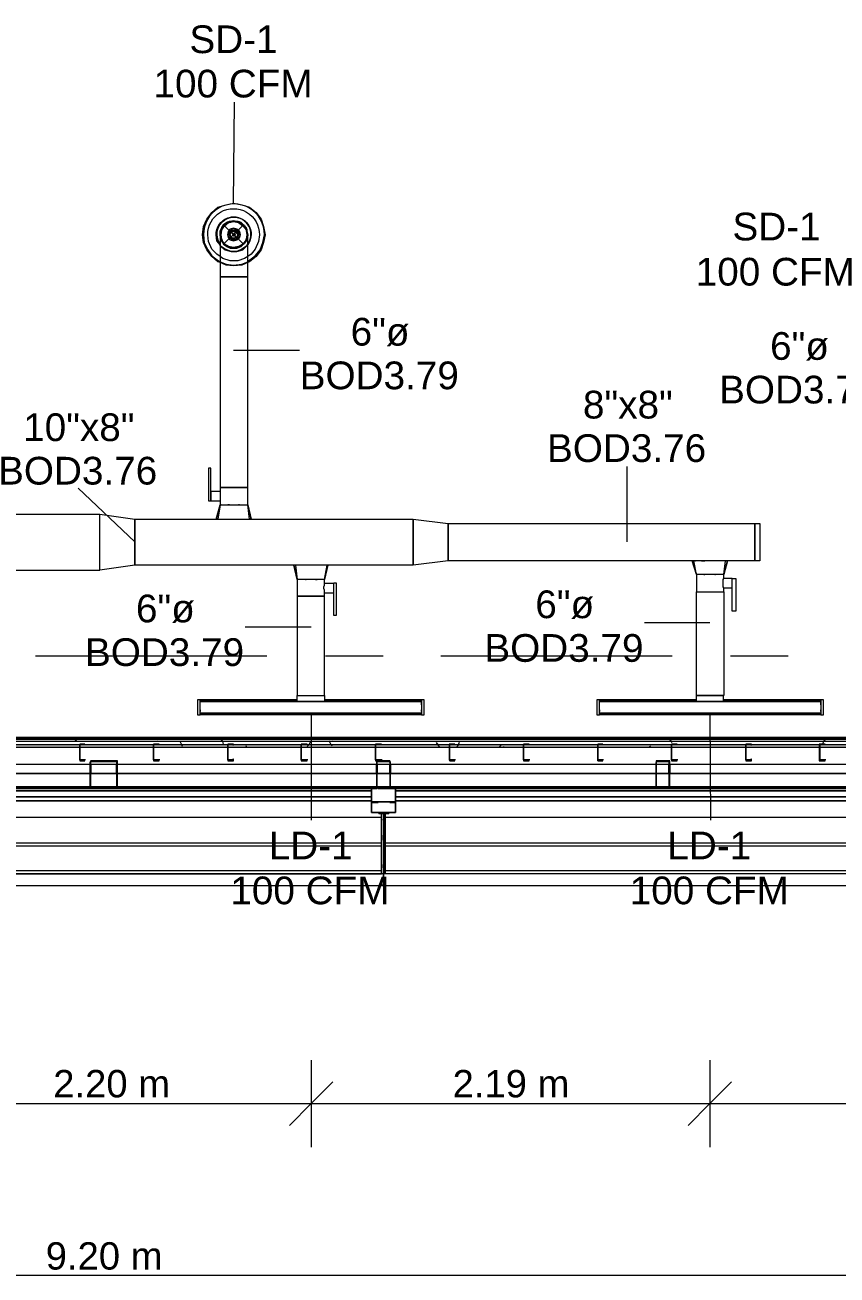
# Model space of a CAD drawing. Header units: metres. Extents: x -2 to 207, y -8 to 52.
# Drawn here: x 16.58 to 21.04, y 5.99 to 12.84 of the extents above; entities that cross this region are included whole.
import ezdxf

# ---------------------------------------------------------------- set-up
doc = ezdxf.new("R2010")
doc.units = ezdxf.units.M
doc.layers.add('HVAC - Ductos', color=5, linetype='Continuous', lineweight=0)
doc.layers.add('PDF_Text', color=7, linetype='Continuous', lineweight=0)
doc.layers.add('PDF_Geometry', color=7, linetype='Continuous', lineweight=0, true_color=0xaaaaaa)
doc.layers.add('PDF_Solid Fills', color=7, linetype='Continuous', lineweight=0, true_color=0xffffff)
doc.styles.add('PDF Helvetica', font='')
doc.styles.get('PDF Helvetica').set_extended_font_data('Helvetica')

msp = doc.modelspace()

# ---------------------------------------------------------------- hatches: boundary and pattern name
at = {"layer": 'PDF_Solid Fills', "lineweight": 0, "transparency": 33554559}
h = msp.add_hatch(color=256, dxfattribs=at)
h.paths.add_polyline_path([(14.0377, 8.8766), (14.0377, 8.8903), (12.4111, 8.8903), (12.4111, 8.8766)])
h.paths.add_polyline_path([(58.6863, 8.8766), (60.0699, 8.8766), (60.0699, 8.8903), (58.6863, 8.8903)])
h.paths.add_polyline_path([(58.6817, 8.8766), (58.6817, 8.8903), (55.8456, 8.8903), (55.8456, 8.8766)])
h.paths.add_polyline_path([(55.841, 8.8766), (55.841, 8.8903), (53.8159, 8.8903), (53.8159, 8.8766)])
h.paths.add_polyline_path([(53.8114, 8.8766), (53.8114, 8.8903), (53.005, 8.8903), (53.005, 8.8766)])
h.paths.add_polyline_path([(53.0004, 8.8766), (53.0004, 8.8903), (50.9753, 8.8903), (50.9753, 8.8766)])
h.paths.add_polyline_path([(50.9707, 8.8766), (50.9707, 8.8903), (48.9456, 8.8903), (48.9456, 8.8766)])
h.paths.add_polyline_path([(48.941, 8.8766), (48.941, 8.8903), (48.1347, 8.8903), (48.1347, 8.8766)])
h.paths.add_polyline_path([(48.1301, 8.8766), (48.1301, 8.8903), (46.105, 8.8903), (46.105, 8.8766)])
h.paths.add_polyline_path([(46.1004, 8.8766), (46.1004, 8.8903), (44.0753, 8.8903), (44.0753, 8.8766)])
h.paths.add_polyline_path([(44.0707, 8.8766), (44.0707, 8.8903), (43.2643, 8.8903), (43.2643, 8.8766)])
h.paths.add_polyline_path([(43.2598, 8.8766), (43.2598, 8.8903), (41.2346, 8.8903), (41.2346, 8.8766)])
h.paths.add_polyline_path([(41.2301, 8.8766), (41.2301, 8.8903), (38.394, 8.8903), (38.394, 8.8766)])
h.paths.add_polyline_path([(38.3894, 8.8766), (38.3894, 8.8903), (36.3643, 8.8903), (36.3643, 8.8766)])
h.paths.add_polyline_path([(36.3597, 8.8766), (36.3597, 8.8903), (33.5237, 8.8903), (33.5237, 8.8766)])
h.paths.add_polyline_path([(33.5191, 8.8766), (33.5191, 8.8903), (31.4939, 8.8903), (31.4939, 8.8766)])
h.paths.add_polyline_path([(31.4894, 8.8766), (31.4894, 8.8903), (30.683, 8.8903), (30.683, 8.8766)])
h.paths.add_polyline_path([(30.6784, 8.8766), (30.6784, 8.8903), (28.6533, 8.8903), (28.6533, 8.8766)])
h.paths.add_polyline_path([(28.6487, 8.8766), (28.6487, 8.8903), (26.6236, 8.8903), (26.6236, 8.8766)])
h.paths.add_polyline_path([(26.619, 8.8766), (26.619, 8.8903), (25.8127, 8.8903), (25.8127, 8.8766)])
h.paths.add_polyline_path([(25.8081, 8.8766), (25.8081, 8.8903), (23.783, 8.8903), (23.783, 8.8766)])
h.paths.add_polyline_path([(23.7784, 8.8766), (23.7784, 8.8903), (21.7532, 8.8903), (21.7532, 8.8766)])
h.paths.add_polyline_path([(21.7487, 8.8766), (21.7487, 8.8903), (20.9423, 8.8903), (20.9423, 8.8766)])
h.paths.add_polyline_path([(20.9377, 8.8766), (20.9377, 8.8903), (18.9126, 8.8903), (18.9126, 8.8766)])
h.paths.add_polyline_path([(18.908, 8.8766), (18.908, 8.8903), (16.072, 8.8903), (16.072, 8.8766)])
h.paths.add_polyline_path([(16.0674, 8.8766), (16.0674, 8.8903), (14.0423, 8.8903), (14.0423, 8.8766)])
h = msp.add_hatch(color=256, dxfattribs=at)
h.paths.add_polyline_path([(16.9471, 8.6567), (17.0799, 8.6521), (17.0799, 8.6567)])
h.paths.add_polyline_path([(17.0799, 8.7987), (17.0799, 8.8033), (16.9471, 8.8033)])
h.paths.add_polyline_path([(16.9425, 8.7941), (16.9379, 8.7941), (16.9379, 8.6613)])
h.paths.add_polyline_path([(17.0845, 8.8033), (17.0891, 8.7987), (17.0891, 8.8033)])
h.paths.add_polyline_path([(17.0891, 8.7941), (17.0845, 8.7941), (17.0845, 8.6567)])
h = msp.add_hatch(color=256, dxfattribs=at)
h.paths.add_polyline_path([(18.5186, 8.6567), (18.5781, 8.6521), (18.5781, 8.6567)])
h.paths.add_polyline_path([(18.5873, 8.7987), (18.5873, 8.8033), (18.5186, 8.8033)])
h.paths.add_polyline_path([(18.5827, 8.6613), (18.5873, 8.7941), (18.5827, 8.7941)])
h.paths.add_polyline_path([(18.5781, 8.6613), (18.5827, 8.6567), (18.5827, 8.6613)])
h.paths.add_polyline_path([(18.514, 8.7941), (18.5094, 8.7941), (18.5094, 8.6613)])
h = msp.add_hatch(color=256, dxfattribs=at)
h.paths.add_polyline_path([(20.113, 8.7941), (20.113, 8.6567), (20.1176, 8.7941)])
h.paths.add_polyline_path([(20.1176, 8.7987), (20.1176, 8.8033), (20.113, 8.8033)])
h.paths.add_polyline_path([(20.1084, 8.7987), (20.1084, 8.8033), (20.0443, 8.8033)])
h.paths.add_polyline_path([(20.0443, 8.6613), (20.0489, 8.6567), (20.0489, 8.6613)])
h.paths.add_polyline_path([(20.0489, 8.6567), (20.1084, 8.6521), (20.1084, 8.6567)])

# ---------------------------------------------------------------- linework, layer by layer
at = {"layer": 'HVAC - Ductos', "lineweight": 0}
for points in [[(17.726, 11.8593), (17.7305, 12.4136)], [(17.6526, 11.534), (17.6389, 11.5385), (17.6068, 11.5661), (17.5794, 11.6027), (17.561, 11.6439), (17.5564, 11.6852), (17.561, 11.731), (17.5794, 11.7722), (17.6068, 11.8089), (17.6389, 11.8364), (17.6847, 11.8501), (17.726, 11.8593), (17.7718, 11.8501), (17.813, 11.8364), (17.8497, 11.8089), (17.8771, 11.7722), (17.8909, 11.731), (17.9001, 11.6852), (17.8909, 11.6439), (17.8771, 11.6027), (17.8497, 11.5661), (17.813, 11.5385), (17.8038, 11.534)], [(17.6526, 11.6852), (17.6526, 11.6806), (17.6526, 11.6623), (17.6526, 11.6302), (17.6526, 11.5935), (17.6526, 11.5431), (17.6526, 11.4927), (17.6526, 11.4561), (17.6618, 11.4561), (17.671, 11.4561), (17.6893, 11.4561), (17.7076, 11.4561), (17.726, 11.4561), (17.7443, 11.4561), (17.7672, 11.4561), (17.7809, 11.4561), (17.7947, 11.4561), (17.7992, 11.4561), (17.8038, 11.4561), (17.8038, 11.5111), (17.8038, 11.5615), (17.8038, 11.6073), (17.8038, 11.6439), (17.8038, 11.6714), (17.8038, 11.6852), (17.8038, 11.6806), (17.8038, 11.6852), (17.7992, 11.7081), (17.7947, 11.7264), (17.7809, 11.7401), (17.7672, 11.7539), (17.7443, 11.7585), (17.726, 11.763), (17.7076, 11.7585), (17.6893, 11.7539), (17.671, 11.7401), (17.6618, 11.7264), (17.6526, 11.7081), (17.6526, 11.6852), (17.6526, 11.6806), (17.6526, 11.6852), (17.6526, 11.7081), (17.6618, 11.7264), (17.671, 11.7401), (17.6893, 11.7539), (17.7076, 11.7585), (17.726, 11.763), (17.7443, 11.7585), (17.7672, 11.7539), (17.7809, 11.7401), (17.7947, 11.7264), (17.7992, 11.7081), (17.8038, 11.6852)], [(17.6572, 11.7081), (17.6618, 11.7218), (17.6756, 11.7401), (17.6893, 11.7493), (17.7076, 11.7585), (17.726, 11.7585), (17.7443, 11.7585), (17.7626, 11.7493), (17.7809, 11.7401), (17.7901, 11.7218), (17.7992, 11.7081), (17.7992, 11.6852), (17.7992, 11.6669), (17.7901, 11.6485), (17.7809, 11.6347), (17.7626, 11.621), (17.7443, 11.6165), (17.726, 11.6119), (17.7076, 11.6165), (17.6893, 11.621), (17.6756, 11.6347), (17.6618, 11.6485), (17.6572, 11.6669), (17.6526, 11.6852), (17.6572, 11.7081), (17.6526, 11.6852), (17.6572, 11.6623), (17.6572, 11.6577), (17.6572, 11.6531)], [(17.6572, 11.7127), (17.6572, 11.7172)], [(17.6618, 11.7172), (17.6756, 11.7401), (17.6939, 11.7539)], [(17.6939, 11.7539), (17.6984, 11.7585), (17.703, 11.7585)], [(17.703, 11.7539), (17.726, 11.7585), (17.7534, 11.7539)], [(17.7534, 11.7585), (17.758, 11.7585), (17.758, 11.7539)], [(17.758, 11.7539), (17.7809, 11.7401), (17.7947, 11.7172)], [(17.7947, 11.7172), (17.7992, 11.7172), (17.7992, 11.7127)], [(17.6526, 11.6806), (17.6526, 11.6669), (17.6618, 11.6485), (17.671, 11.6347), (17.6893, 11.621), (17.7076, 11.6119), (17.726, 11.6119), (17.7443, 11.6119), (17.7672, 11.621), (17.7809, 11.6347), (17.7947, 11.6485), (17.7992, 11.6669), (17.8038, 11.6806)], [(17.6939, 11.621), (17.6756, 11.6347), (17.6618, 11.6577)], [(17.7947, 11.6577), (17.7809, 11.6347), (17.758, 11.621)], [(17.7947, 11.7081), (17.7992, 11.6852), (17.7947, 11.6623)], [(17.7992, 11.6623), (17.7992, 11.6577), (17.7947, 11.6531)], [(17.758, 11.6165), (17.7534, 11.6165), (17.726, 11.6119), (17.703, 11.6165), (17.6984, 11.6165), (17.6939, 11.6165)], [(17.8038, 11.5661), (17.7855, 11.5569), (17.7488, 11.5431), (17.7076, 11.5431), (17.6664, 11.5569), (17.6526, 11.5661)], [(17.6526, 11.5385), (17.6847, 11.5248), (17.726, 11.5203), (17.7718, 11.5248), (17.8038, 11.5385)], [(17.8038, 11.534), (17.7718, 11.5203), (17.726, 11.5157), (17.6847, 11.5203), (17.6526, 11.534)], [(17.726, 11.0529), (18.0879, 11.0529)], [(19.884, 10.0037), (19.884, 10.4161)], [(17.6526, 10.2053), (17.6572, 10.2053), (17.6526, 10.2053), (17.6572, 10.2053), (17.6618, 10.2053), (17.671, 10.2053), (17.6893, 10.2053), (17.7076, 10.2053), (17.726, 10.2053), (17.7443, 10.2053), (17.7672, 10.2053), (17.7809, 10.2053), (17.7947, 10.2053), (17.7992, 10.2053), (17.8038, 10.2053), (17.8038, 10.3015), (17.7992, 10.3015), (17.7947, 10.3015), (17.7809, 10.3015), (17.7672, 10.3015), (17.7443, 10.3015), (17.726, 10.3015), (17.7076, 10.3015), (17.6893, 10.3015), (17.671, 10.3015), (17.6618, 10.3015), (17.6526, 10.3015), (17.6526, 10.2786), (17.6022, 10.2786), (17.6022, 10.274), (17.6022, 10.2694), (17.6022, 10.2648), (17.6022, 10.2602), (17.6022, 10.2557), (17.6022, 10.2465), (17.6022, 10.2419), (17.6022, 10.2374), (17.6022, 10.2328), (17.6022, 10.2282), (17.6022, 10.4069), (17.5885, 10.4069), (17.5885, 10.2282), (17.6022, 10.2282), (17.6526, 10.2282), (17.6526, 10.2053), (17.6389, 10.1274)], [(17.1853, 10.0037), (16.8737, 10.2969)], [(17.6526, 10.2786), (17.6526, 10.274), (17.6526, 10.2648), (17.6526, 10.2602), (17.6526, 10.2511), (17.6526, 10.2419), (17.6526, 10.2328), (17.6526, 10.2282)], [(15.0227, 9.8479), (15.0227, 10.1549), (16.9929, 10.1549)], [(16.9929, 9.8479), (16.9929, 10.1549)], [(17.6297, 10.1274), (17.6526, 10.2053), (17.6297, 10.1274)], [(17.7443, 10.1274), (17.7626, 10.1274), (17.7718, 10.1274), (17.7763, 10.1274), (17.7809, 10.1274), (17.7992, 10.1274), (17.813, 10.1274), (17.8176, 10.1274), (17.8222, 10.1274), (17.8038, 10.2053), (17.8222, 10.1274), (17.8176, 10.1274)], [(17.813, 10.1274), (17.8038, 10.2053)], [(17.6343, 10.1274), (17.6297, 10.1274), (17.6343, 10.1274), (17.6389, 10.1274), (17.6435, 10.1274), (17.6526, 10.1274)], [(17.6572, 10.1274), (17.671, 10.1274), (17.6756, 10.1274)], [(17.6801, 10.1274), (17.6847, 10.1274), (17.6939, 10.1274), (17.7076, 10.1274), (17.7122, 10.1274), (17.7168, 10.1274), (17.7397, 10.1274)], [(18.0741, 9.8754), (18.065, 9.8754), (18.0604, 9.8754), (18.0558, 9.8754), (18.0741, 9.7975), (18.0558, 9.8754), (18.0604, 9.8754)], [(18.065, 9.8754), (18.0741, 9.7975)], [(18.1338, 9.8754), (18.1292, 9.8754), (18.1154, 9.8754), (18.1062, 9.8754), (18.1016, 9.8754), (18.0971, 9.8754), (18.0787, 9.8754)], [(18.2208, 9.8754), (18.207, 9.8754), (18.1978, 9.8754), (18.1933, 9.8754), (18.1841, 9.8754), (18.175, 9.8754), (18.1658, 9.8754), (18.1612, 9.8754), (18.1383, 9.8754)], [(18.2437, 9.8754), (18.2391, 9.8754), (18.2345, 9.8754), (18.2254, 9.8754)], [(18.2437, 9.8754), (18.2254, 9.7975), (18.2437, 9.8754)], [(18.2254, 9.7975), (18.2391, 9.8754)], [(20.2642, 9.8983), (20.2551, 9.8983), (20.2505, 9.8983), (20.2459, 9.8983), (20.2413, 9.8983), (20.2459, 9.8983)], [(20.2413, 9.8983), (20.2642, 9.825), (20.2413, 9.8983)], [(20.2642, 9.825), (20.2688, 9.825), (20.2642, 9.825), (20.2505, 9.8983)], [(20.2551, 9.8983), (20.2596, 9.8983)], [(20.4292, 9.8983), (20.4338, 9.8983), (20.4154, 9.825), (20.4108, 9.825), (20.4062, 9.825), (20.3925, 9.825), (20.3787, 9.825), (20.3604, 9.825), (20.3376, 9.825), (20.3192, 9.825), (20.3009, 9.825), (20.2825, 9.825), (20.2733, 9.825), (20.2688, 9.825), (20.2642, 9.825), (20.2642, 9.7288), (20.2733, 9.7288), (20.2825, 9.7288), (20.3009, 9.7288), (20.3192, 9.7288), (20.3376, 9.7288), (20.3604, 9.7288), (20.3787, 9.7288), (20.3925, 9.7288), (20.4062, 9.7288), (20.4108, 9.7288), (20.4154, 9.7288), (20.4154, 9.1606), (20.4108, 9.1606), (20.4062, 9.1606), (20.3925, 9.1606), (20.3787, 9.1606), (20.3604, 9.1606), (20.3376, 9.1606), (20.3192, 9.1606), (20.3009, 9.1606), (20.2825, 9.1606), (20.2733, 9.1606), (20.2642, 9.1606), (20.2733, 9.1606), (20.2871, 9.1606), (20.3009, 9.1606), (20.3192, 9.1606), (20.3376, 9.1606), (20.3558, 9.1606), (20.3742, 9.1606), (20.3925, 9.1606), (20.4016, 9.1606), (20.4108, 9.1606), (20.4108, 9.1286), (20.4016, 9.1286), (20.3925, 9.1286), (20.3742, 9.1286), (20.3558, 9.1286), (20.3376, 9.1286), (20.3192, 9.1286), (20.3009, 9.1286), (20.2871, 9.1286), (20.2733, 9.1286), (20.2642, 9.1286), (20.2642, 9.1606), (20.2642, 9.7288), (20.2733, 9.7288), (20.2825, 9.7288), (20.3009, 9.7288), (20.3192, 9.7288), (20.3376, 9.7288), (20.3604, 9.7288), (20.3787, 9.7288), (20.3925, 9.7288), (20.4062, 9.7288), (20.4108, 9.7288), (20.4154, 9.7288), (20.4154, 9.7517), (20.4612, 9.7517), (20.4612, 9.7563), (20.4612, 9.7655), (20.4612, 9.7701), (20.4612, 9.7746), (20.4612, 9.7838), (20.4612, 9.7883), (20.4612, 9.7929), (20.4612, 9.7975), (20.4612, 9.8021), (20.4154, 9.8021), (20.4154, 9.825), (20.4246, 9.8983)], [(20.2871, 9.8983), (20.2825, 9.8983), (20.2688, 9.8983)], [(20.2917, 9.8983), (20.2963, 9.8983), (20.31, 9.8983)], [(20.3513, 9.8983), (20.3284, 9.8983), (20.3238, 9.8983), (20.3192, 9.8983), (20.3054, 9.8983), (20.2963, 9.8983)], [(20.4108, 9.8983), (20.3925, 9.8983), (20.3879, 9.8983), (20.3833, 9.8983), (20.3742, 9.8983), (20.3604, 9.8983), (20.3558, 9.8983)], [(20.4154, 9.825), (20.4338, 9.8983), (20.4292, 9.8983), (20.4246, 9.8983), (20.4154, 9.8983)], [(15.0227, 9.8479), (16.9929, 9.8479)], [(20.4154, 9.7517), (20.4108, 9.7563), (20.4108, 9.7655), (20.4108, 9.7701), (20.4108, 9.7792), (20.4108, 9.7883), (20.4108, 9.7975), (20.4154, 9.8021)], [(18.2254, 9.7242), (18.2254, 9.7288), (18.2254, 9.7334), (18.2254, 9.738), (18.2208, 9.7471), (18.2208, 9.7563), (18.2254, 9.7655), (18.2254, 9.7701), (18.2254, 9.7746)], [(18.152, 9.5364), (17.7901, 9.5364)], [(20.3376, 9.5593), (19.9801, 9.5593)], [(17.5427, 9.1102), (17.5427, 9.1148), (17.5427, 9.1194), (17.5427, 9.1378), (17.5427, 9.1332), (18.0741, 9.1332)], [(18.0741, 9.1378), (17.5427, 9.1378)], [(17.5427, 9.1148), (17.5427, 9.1194), (17.5427, 9.124)], [(18.7568, 9.1102), (18.7568, 9.1148), (18.7568, 9.1194), (18.7568, 9.1378), (18.7568, 9.1332), (18.2254, 9.1332)], [(18.7568, 9.1378), (18.2254, 9.1378)], [(18.7568, 9.124), (18.7568, 9.1194), (18.7568, 9.1148)], [(19.7327, 9.1102), (19.7327, 9.1148), (19.7327, 9.1194), (19.7327, 9.1378), (19.7327, 9.1332), (20.2642, 9.1332)], [(20.2642, 9.1378), (19.7327, 9.1378)], [(19.7327, 9.1148), (19.7327, 9.1194), (19.7327, 9.124)], [(20.4108, 9.1606), (20.4154, 9.1606)], [(20.9469, 9.1102), (20.9469, 9.1148), (20.9469, 9.1194), (20.9469, 9.1378), (20.9469, 9.1332), (20.4108, 9.1332)], [(20.9469, 9.1378), (20.4108, 9.1378)], [(20.9469, 9.124), (20.9469, 9.1194), (20.9469, 9.1148)], [(18.7568, 9.0736), (18.7568, 9.0782), (18.7568, 9.0828), (18.7568, 9.0782), (18.7568, 9.0598), (18.7568, 9.0553), (17.5427, 9.0553), (17.5427, 9.0598), (17.5427, 9.0782), (17.5427, 9.0828), (17.5427, 9.0782), (17.5427, 9.0736)], [(17.5427, 9.0598), (18.7568, 9.0598)], [(18.152, 9.0553), (18.152, 8.478)], [(20.9469, 9.0736), (20.9469, 9.0782), (20.9469, 9.0828), (20.9469, 9.0782), (20.9469, 9.0598), (20.9469, 9.0553), (19.7327, 9.0553), (19.7327, 9.0598), (19.7327, 9.0782), (19.7327, 9.0828), (19.7327, 9.0782), (19.7327, 9.0736)], [(19.7327, 9.0598), (20.9469, 9.0598)], [(20.3376, 9.0553), (20.3421, 8.478)]]:
    msp.add_lwpolyline(points, dxfattribs=at)
for points in [[(17.8038, 11.5385), (17.8084, 11.5431), (17.8451, 11.5707), (17.8725, 11.6027), (17.8863, 11.6439), (17.8955, 11.6852, 1.013823), (17.561, 11.6852), (17.5656, 11.6439), (17.584, 11.6027), (17.6068, 11.5707), (17.6435, 11.5431), (17.6526, 11.5385)], [(17.6526, 11.5661), (17.6343, 11.5798), (17.6068, 11.6073), (17.5885, 11.6485), (17.584, 11.6852, -1.013069), (17.868, 11.6852), (17.8634, 11.6485), (17.8451, 11.6073), (17.8222, 11.5798), (17.8038, 11.5661)]]:
    msp.add_lwpolyline(points, format="xyb", dxfattribs=at)
msp.add_lwpolyline([(17.8222, 11.6852, 1.009891), (17.6297, 11.6852, -1.389714), (17.8038, 11.6302), (17.8176, 11.6531), (17.8222, 11.6852), (17.813, 11.6531), (17.8038, 11.6347, 1.404068), (17.6343, 11.6852), (17.6389, 11.6531), (17.6526, 11.6347, -1.403933)], format="xyb", close=True, dxfattribs=at)
for points in [[(17.7947, 11.6577), (17.7763, 11.6347), (17.7534, 11.621), (17.726, 11.6165), (17.6984, 11.621), (17.6756, 11.6347), (17.6618, 11.6577), (17.6572, 11.6852), (17.6618, 11.7127), (17.6756, 11.7356), (17.6984, 11.7539), (17.726, 11.7585), (17.7534, 11.7539), (17.7763, 11.7356), (17.7947, 11.7127), (17.7992, 11.6852)], [(17.6984, 11.7035), (17.6939, 11.6852), (17.6984, 11.7035), (17.7076, 11.7172), (17.726, 11.7218), (17.7443, 11.7172), (17.758, 11.7035), (17.7626, 11.6852), (17.758, 11.7035), (17.7443, 11.7172), (17.726, 11.7218), (17.7076, 11.7172)], [(17.6297, 11.6852), (17.6343, 11.6531), (17.6526, 11.6302), (17.6343, 11.6531)], [(17.758, 11.6714), (17.7626, 11.6852), (17.758, 11.6714), (17.7443, 11.6577), (17.726, 11.6531), (17.7076, 11.6577), (17.6984, 11.6714), (17.6939, 11.6852), (17.6984, 11.6714), (17.7076, 11.6577), (17.726, 11.6531), (17.7443, 11.6577)], [(17.7076, 11.7035), (17.703, 11.6852), (17.7076, 11.7035), (17.7168, 11.7127), (17.7351, 11.7127), (17.7488, 11.7035), (17.7534, 11.6852), (17.7488, 11.7035), (17.7351, 11.7081), (17.7214, 11.7081)], [(17.7488, 11.6714), (17.7534, 11.6852), (17.7488, 11.6714), (17.7351, 11.6623), (17.7168, 11.6623), (17.7076, 11.6714), (17.703, 11.6852), (17.7076, 11.6714), (17.7214, 11.6623), (17.7351, 11.6623)], [(17.7397, 11.6714), (17.726, 11.6669), (17.7122, 11.6714), (17.7076, 11.6852), (17.7122, 11.699), (17.726, 11.7081), (17.7397, 11.699), (17.7488, 11.6852)], [(17.7305, 11.6898), (17.726, 11.6898), (17.7214, 11.6852), (17.726, 11.6944), (17.7305, 11.6944), (17.7351, 11.6852), (17.7305, 11.6806), (17.726, 11.6806), (17.7214, 11.6852), (17.726, 11.6806), (17.7305, 11.6806), (17.7305, 11.6852)], [(17.8038, 11.6347), (17.7992, 11.6256), (17.7718, 11.6073), (17.7443, 11.5935), (17.7122, 11.5935), (17.6801, 11.6073), (17.6526, 11.6256), (17.6801, 11.6027), (17.7122, 11.5935), (17.7443, 11.5935), (17.7763, 11.6027), (17.7992, 11.6256), (17.8038, 11.6302), (17.7992, 11.6256)], [(17.6526, 11.6256), (17.6801, 11.6073), (17.7122, 11.5935), (17.7443, 11.5935), (17.7718, 11.6073), (17.7992, 11.6256), (17.7763, 11.6027), (17.7443, 11.5935), (17.7122, 11.5935), (17.6801, 11.6027), (17.6526, 11.6256), (17.6526, 11.6302), (17.6526, 11.6256), (17.6526, 11.6347)], [(17.6526, 10.3015), (17.6618, 10.3015), (17.671, 10.3015), (17.6893, 10.3015), (17.7076, 10.3015), (17.726, 10.3015), (17.7443, 10.3015), (17.7672, 10.3015), (17.7809, 10.3015), (17.7947, 10.3015), (17.7992, 10.3015), (17.8038, 10.3015), (17.8038, 11.4561), (17.7992, 11.4561), (17.7947, 11.4561), (17.7809, 11.4561), (17.7672, 11.4561), (17.7443, 11.4561), (17.726, 11.4561), (17.7076, 11.4561), (17.6893, 11.4561), (17.671, 11.4561), (17.6618, 11.4561), (17.6526, 11.4561)], [(16.9929, 9.8479), (16.9929, 10.1549), (17.1853, 10.1274), (17.1853, 9.8754)], [(17.703, 10.2053), (17.6984, 10.2053), (17.6939, 10.2053), (17.6984, 10.2053)], [(17.758, 10.2053), (17.7534, 10.2053)], [(17.1853, 10.1274), (18.711, 10.1274), (18.711, 9.8754), (17.1853, 9.8754)], [(18.9034, 9.8983), (18.711, 9.8754), (18.711, 10.1274), (18.9034, 10.1045)], [(18.9034, 10.1045), (20.5849, 10.1045), (20.5849, 9.8983), (18.9034, 9.8983)], [(20.6125, 10.1045), (20.6125, 9.8983), (20.5849, 9.8983), (20.5849, 10.1045)], [(18.2254, 9.7059), (18.2162, 9.7059), (18.2024, 9.7059), (18.1887, 9.7059), (18.1704, 9.7059), (18.152, 9.7059), (18.1292, 9.7059), (18.1108, 9.7059), (18.0971, 9.7059), (18.0833, 9.7059), (18.0787, 9.7059), (18.0741, 9.7059), (18.0787, 9.7059), (18.0833, 9.7059), (18.0971, 9.7059), (18.1108, 9.7059), (18.1292, 9.7059), (18.152, 9.7059), (18.1704, 9.7059), (18.1887, 9.7059), (18.2024, 9.7059), (18.2162, 9.7059), (18.2254, 9.7059), (18.2254, 9.7242), (18.2758, 9.7242), (18.2758, 9.7288), (18.2758, 9.7334), (18.2758, 9.738), (18.2758, 9.7425), (18.2758, 9.7517), (18.2758, 9.7563), (18.2758, 9.7655), (18.2758, 9.7701), (18.2758, 9.7746), (18.2254, 9.7746), (18.2254, 9.7975), (18.2208, 9.7975), (18.2162, 9.7975), (18.2024, 9.7975), (18.1887, 9.7975), (18.1704, 9.7975), (18.152, 9.7975), (18.1292, 9.7975), (18.1108, 9.7975), (18.0971, 9.7975), (18.0833, 9.7975), (18.0787, 9.7975), (18.0741, 9.7975), (18.0741, 9.7059), (18.0741, 9.1606), (18.0787, 9.1606), (18.0833, 9.1606), (18.0971, 9.1606), (18.1108, 9.1606), (18.1292, 9.1606), (18.152, 9.1606), (18.1704, 9.1606), (18.1887, 9.1606), (18.2024, 9.1606), (18.2162, 9.1606), (18.2254, 9.1606), (18.2254, 9.1286), (18.2208, 9.1286), (18.2162, 9.1286), (18.2024, 9.1286), (18.1887, 9.1286), (18.1704, 9.1286), (18.152, 9.1286), (18.1292, 9.1286), (18.1154, 9.1286), (18.0971, 9.1286), (18.0879, 9.1286), (18.0787, 9.1286), (18.0741, 9.1286), (18.0741, 9.1606), (18.0787, 9.1606), (18.0879, 9.1606), (18.0971, 9.1606), (18.1154, 9.1606), (18.1292, 9.1606), (18.152, 9.1606), (18.1704, 9.1606), (18.1887, 9.1606), (18.2024, 9.1606), (18.2162, 9.1606), (18.2208, 9.1606), (18.2254, 9.1606)], [(18.12, 9.7975), (18.1246, 9.7975)], [(18.175, 9.7975), (18.1795, 9.7975), (18.1841, 9.7975), (18.1795, 9.7975)], [(20.3054, 9.825), (20.31, 9.825)], [(20.365, 9.825), (20.3696, 9.825)], [(20.4796, 9.6234), (20.4612, 9.6234), (20.4612, 9.8021), (20.4796, 9.8021)], [(18.2758, 9.7792), (18.2895, 9.7792), (18.2895, 9.6005), (18.2758, 9.6005)], [(17.5289, 9.0553), (17.5427, 9.0553), (17.5427, 9.1378), (17.5289, 9.1378)], [(17.5427, 9.1286), (18.7568, 9.1286), (17.5427, 9.1286), (18.7568, 9.1286), (18.7568, 9.0644), (17.5427, 9.0644)], [(18.7706, 9.0553), (18.7706, 9.1378), (18.7568, 9.1378), (18.7568, 9.0553)], [(19.719, 9.0553), (19.7327, 9.0553), (19.7327, 9.1378), (19.719, 9.1378)], [(19.7327, 9.1286), (20.9469, 9.1286), (19.7327, 9.1286), (20.9469, 9.1286), (20.9469, 9.0644), (19.7327, 9.0644)], [(20.9606, 9.0553), (20.9606, 9.1378), (20.9469, 9.1378), (20.9469, 9.0553)]]:
    msp.add_lwpolyline(points, close=True, dxfattribs=at)
at = {"layer": 'HVAC - Ductos', "color": 252, "lineweight": 0, "true_color": 0x939598}
for points in [[(18.152, 7.163), (18.152, 6.9248), (18.152, 6.6865)], [(20.3376, 7.163), (20.3376, 6.9248), (20.3376, 6.6865)], [(18.2712, 7.0439), (18.152, 6.9248), (18.0329, 6.8056)], [(20.4566, 7.0439), (20.3376, 6.9248), (20.2184, 6.8056)], [(7.582, 6.9248), (9.795, 6.9248), (12.4157, 6.9248), (13.6849, 6.9248), (15.9574, 6.9248), (18.152, 6.9248), (20.3376, 6.9248), (22.9307, 6.9248), (25.13, 6.9248), (27.2834, 6.9248), (29.4138, 6.9248), (32.0529, 6.9248), (34.2613, 6.9248), (36.4971, 6.9248), (38.7514, 6.9248), (40.8177, 6.9248), (43.0581, 6.9248), (45.6468, 6.9248), (47.8094, 6.9248), (50.3935, 6.9248), (52.6385, 6.9248), (54.8331, 6.9248), (57.2339, 6.9248), (58.6359, 6.9248)], [(7.582, 5.9855), (12.4157, 5.9855), (21.6112, 5.9855), (30.8113, 5.9855), (40.0068, 5.9855), (49.2022, 5.9855), (58.6359, 5.9855)]]:
    msp.add_lwpolyline(points, dxfattribs=at)
at = {"layer": 'PDF_Geometry', "color": 8, "lineweight": 0, "true_color": 0x808080}
msp.add_lwpolyline([(17.7901, 11.731), (17.7488, 11.7585), (17.703, 11.7585), (17.6664, 11.731), (17.6526, 11.6852), (17.6664, 11.6439), (17.703, 11.6165), (17.7488, 11.6165), (17.7901, 11.6439), (17.8038, 11.6852)], close=True, dxfattribs=at)
for points in [[(17.671, 11.7401), (17.7809, 11.6347)], [(17.7809, 11.7401), (17.671, 11.6347)]]:
    msp.add_lwpolyline(points, dxfattribs=at)
at = {"layer": 'PDF_Geometry', "lineweight": 0}
for points in [[(17.9092, 9.376), (16.6401, 9.376)], [(18.5461, 9.376), (18.23, 9.376)], [(20.1313, 9.376), (18.8622, 9.376)], [(20.7682, 9.376), (20.452, 9.376)], [(60.07, 8.9224), (12.4111, 8.9224), (12.4111, 8.7849), (60.07, 8.7849)], [(60.07, 8.9087), (12.4111, 8.9087)], [(21.5104, 8.927), (12.5166, 8.927)], [(21.5104, 8.9224), (12.5166, 8.9224)], [(12.5166, 8.9224), (21.5104, 8.9224)], [(18.908, 8.8903), (18.5049, 8.8903), (18.0971, 8.8903), (17.6939, 8.8903), (17.2861, 8.8903), (16.8829, 8.8903), (16.4752, 8.8903), (16.072, 8.8903)], [(18.908, 8.8766), (18.5049, 8.8766), (18.0971, 8.8766), (17.6939, 8.8766), (17.2861, 8.8766), (16.8829, 8.8766), (16.4752, 8.8766), (16.072, 8.8766)], [(20.9377, 8.8903), (20.5345, 8.8903), (20.1267, 8.8903), (19.7235, 8.8903), (19.3158, 8.8903), (18.9126, 8.8903)], [(20.9377, 8.8766), (20.5345, 8.8766), (20.1267, 8.8766), (19.7235, 8.8766), (19.3158, 8.8766), (18.9126, 8.8766)], [(21.7487, 8.8903), (21.3455, 8.8903), (20.9423, 8.8903)], [(23.7784, 8.8766), (23.3752, 8.8766), (22.9674, 8.8766), (22.5642, 8.8766), (22.1564, 8.8766), (21.7532, 8.8766), (21.3455, 8.8766), (20.9423, 8.8766)], [(16.9379, 8.7849), (16.9379, 8.7345)], [(16.9425, 8.7849), (16.9425, 8.7345)], [(17.0845, 8.7345), (17.0845, 8.7849)], [(17.0891, 8.7345), (17.0891, 8.7849)], [(18.5186, 8.8033), (18.514, 8.8033), (18.5094, 8.7941), (18.5094, 8.6613), (18.514, 8.6567), (18.5186, 8.6521), (18.5781, 8.6521), (18.5827, 8.6567), (18.5873, 8.6613), (18.5873, 8.7941), (18.5827, 8.8033), (18.5781, 8.8033), (18.5369, 8.8033)], [(18.5094, 8.7345), (18.5094, 8.7849)], [(18.514, 8.7849), (18.514, 8.7345)], [(18.5827, 8.7345), (18.5827, 8.7849)], [(18.5873, 8.7849), (18.5873, 8.7345)], [(20.0443, 8.7345), (20.0443, 8.7849), (20.0443, 8.7345)], [(20.113, 8.7345), (20.113, 8.7849)], [(20.1176, 8.7849), (20.1176, 8.7345)], [(17.057, 8.6521), (17.0616, 8.6567)], [(17.0845, 8.6796), (17.0891, 8.6842)], [(18.569, 8.6521), (18.5735, 8.6567)], [(18.5827, 8.6659), (18.5873, 8.6705)], [(20.0763, 8.6521), (20.0809, 8.6567)], [(20.113, 8.6933), (20.1176, 8.6979)], [(16.9745, 8.5834), (17.0524, 8.5834)], [(18.5781, 8.5742), (18.5781, 8.5788)], [(18.5781, 8.5742), (18.5781, 8.5788)], [(18.5781, 8.5742), (18.5781, 8.5788)], [(18.5781, 8.5742), (18.5781, 8.5788)], [(20.0397, 8.5834), (20.1176, 8.5834)], [(21.6158, 8.1847), (18.5461, 8.1847), (18.5507, 8.1847), (15.4809, 8.1847), (15.4855, 8.1847), (12.4157, 8.1847), (12.4157, 8.1664), (12.4157, 8.1527), (12.4157, 8.1389), (12.4157, 8.1298), (12.4157, 8.1252), (12.4157, 8.1207), (15.4855, 8.1207), (15.4855, 8.1252), (15.4855, 8.1298), (15.4855, 8.1389), (15.4855, 8.1527), (15.4855, 8.1664), (15.4855, 8.1847), (15.4855, 8.5146), (15.4809, 8.5146), (15.4718, 8.5146), (15.4718, 8.1847), (12.4157, 8.1847)], [(15.4947, 8.5146), (15.4947, 8.1847), (18.5369, 8.1847), (18.5369, 8.5146), (18.5231, 8.5146), (18.5231, 8.5192), (18.5231, 8.5146), (18.5735, 8.5146), (18.5781, 8.5146), (18.5781, 8.5192), (18.5781, 8.5146), (18.5735, 8.5146), (18.5231, 8.5146), (18.5369, 8.5146), (18.5461, 8.5146), (18.5507, 8.5146), (18.5644, 8.5146), (18.5507, 8.5146), (18.5507, 8.1847)], [(18.5323, 8.5146), (18.5231, 8.5146), (18.5323, 8.5146)], [(18.5323, 8.5146), (18.5231, 8.5146), (18.5323, 8.5146)], [(18.5369, 8.5146), (18.5461, 8.5146), (18.5507, 8.5146)], [(18.5461, 8.5146), (18.5461, 8.1847)], [(21.602, 8.1847), (18.5598, 8.1847), (18.5598, 8.5146), (18.5735, 8.5146), (18.569, 8.5146), (18.5735, 8.5146), (18.5598, 8.5146)], [(18.5369, 8.4918), (15.4947, 8.4918)], [(18.5461, 8.478), (18.5461, 8.4826)], [(18.5507, 8.4826), (18.5507, 8.478)], [(21.602, 8.4918), (18.5598, 8.4918)], [(18.5461, 8.368), (18.5461, 8.3956)], [(15.4947, 8.3543), (18.5369, 8.3543)], [(18.5369, 8.3359), (15.4947, 8.3359)], [(18.5598, 8.3543), (21.602, 8.3543)], [(21.602, 8.3359), (18.5598, 8.3359)], [(18.5461, 8.2169), (18.5461, 8.2351)], [(15.4855, 8.1847), (15.4809, 8.1847), (15.4809, 8.1664), (15.4809, 8.1527), (15.4809, 8.1389), (15.4809, 8.1298), (15.4809, 8.1252), (15.4809, 8.1207), (18.5507, 8.1207), (18.5507, 8.1252), (18.5507, 8.1298), (18.5507, 8.1389), (18.5507, 8.1527), (18.5507, 8.1664), (18.5507, 8.1847), (18.5461, 8.1847), (18.5461, 8.1664), (18.5461, 8.1527), (18.5461, 8.1389), (18.5461, 8.1298), (18.5461, 8.1252), (18.5461, 8.1207), (21.6158, 8.1207)], [(15.4947, 8.2031), (18.5369, 8.2031)], [(18.5598, 8.2031), (21.602, 8.2031)], [(18.5369, 8.1252), (18.5369, 8.1207), (18.5461, 8.1207), (18.5461, 8.1252)], [(18.5507, 8.1252), (18.5507, 8.1207), (18.5598, 8.1207), (18.5598, 8.1252)]]:
    msp.add_lwpolyline(points, dxfattribs=at)
for points in [[(12.5166, 8.9316), (21.5104, 8.9316)], [(21.5104, 8.9224), (12.5166, 8.9224)], [(16.9104, 8.8949), (16.8829, 8.8949), (16.8829, 8.8079), (16.8829, 8.8033), (16.9104, 8.8033), (16.9104, 8.8125), (16.9104, 8.8079), (16.8829, 8.8079), (16.8829, 8.8949), (16.9104, 8.8949), (16.9104, 8.8903)], [(17.3182, 8.8949), (17.2907, 8.8949), (17.2861, 8.8949), (17.2861, 8.8079), (17.2861, 8.8033), (17.2907, 8.8033), (17.3182, 8.8033), (17.3182, 8.8125), (17.3182, 8.8079), (17.2907, 8.8079), (17.2861, 8.8079), (17.2861, 8.8949), (17.2907, 8.8949), (17.3182, 8.8949), (17.3182, 8.8903)], [(17.726, 8.8949), (17.6939, 8.8949), (17.6939, 8.8079), (17.6939, 8.8033), (17.726, 8.8033), (17.726, 8.8125), (17.7214, 8.8125), (17.7214, 8.8079), (17.6939, 8.8079), (17.6939, 8.8949), (17.7214, 8.8949), (17.7214, 8.8903), (17.726, 8.8903)], [(18.1292, 8.8949), (18.1016, 8.8949), (18.0971, 8.8949), (18.0971, 8.8079), (18.0971, 8.8033), (18.1016, 8.8033), (18.1292, 8.8033), (18.1292, 8.8125), (18.1292, 8.8079), (18.1016, 8.8079), (18.0971, 8.8079), (18.0971, 8.8949), (18.1016, 8.8949), (18.1292, 8.8949), (18.1292, 8.8903)], [(18.5369, 8.8949), (18.5049, 8.8949), (18.5049, 8.8079), (18.5049, 8.8033), (18.5369, 8.8033), (18.5369, 8.8125), (18.5369, 8.8079), (18.5049, 8.8079), (18.5049, 8.8949), (18.5369, 8.8949), (18.5369, 8.8903)], [(18.9401, 8.8949), (18.9126, 8.8949), (18.908, 8.8949), (18.908, 8.8079), (18.9126, 8.8033), (18.9401, 8.8033), (18.9401, 8.8125), (18.9401, 8.8079), (18.9126, 8.8079), (18.9126, 8.8949), (18.9401, 8.8949), (18.9401, 8.8903)], [(19.3478, 8.8949), (19.3158, 8.8949), (19.3158, 8.8079), (19.3158, 8.8033), (19.3478, 8.8033), (19.3478, 8.8125), (19.3478, 8.8079), (19.3158, 8.8079), (19.3158, 8.8949), (19.3478, 8.8949), (19.3478, 8.8903)], [(19.7511, 8.8949), (19.7235, 8.8949), (19.7235, 8.8079), (19.7235, 8.8033), (19.7511, 8.8033), (19.7511, 8.8125), (19.7511, 8.8079), (19.7235, 8.8079), (19.7235, 8.8949), (19.7511, 8.8949), (19.7511, 8.8903)], [(20.1589, 8.8949), (20.1313, 8.8949), (20.1267, 8.8949), (20.1267, 8.8079), (20.1267, 8.8033), (20.1313, 8.8033), (20.1589, 8.8033), (20.1589, 8.8125), (20.1589, 8.8079), (20.1313, 8.8079), (20.1267, 8.8079), (20.1267, 8.8949), (20.1313, 8.8949), (20.1589, 8.8949), (20.1589, 8.8903)], [(20.5666, 8.8949), (20.5345, 8.8949), (20.5345, 8.8079), (20.5345, 8.8033), (20.5666, 8.8033), (20.5666, 8.8125), (20.562, 8.8125), (20.562, 8.8079), (20.5345, 8.8079), (20.5345, 8.8949), (20.562, 8.8949), (20.562, 8.8903), (20.5666, 8.8903)], [(20.9698, 8.8949), (20.9423, 8.8949), (20.9377, 8.8949), (20.9377, 8.8079), (20.9377, 8.8033), (20.9423, 8.8033), (20.9698, 8.8033), (20.9698, 8.8125), (20.9698, 8.8079), (20.9423, 8.8079), (20.9423, 8.8949), (20.9698, 8.8949), (20.9698, 8.8903)], [(17.0799, 8.8033), (16.9471, 8.8033), (16.9425, 8.8033), (16.9379, 8.7941), (16.9379, 8.6613), (16.9425, 8.6567), (16.9471, 8.6521), (17.0799, 8.6521), (17.0891, 8.6567), (17.0891, 8.6613), (17.0891, 8.7941), (17.0891, 8.8033)], [(16.9425, 8.7941), (16.9425, 8.7987), (16.9471, 8.7987), (17.0799, 8.7987), (17.0845, 8.7987), (17.0845, 8.7941), (17.0845, 8.6613), (17.0845, 8.6567), (17.0799, 8.6567), (16.9471, 8.6567), (16.9425, 8.6567), (16.9425, 8.6613)], [(18.5781, 8.6567), (18.5186, 8.6567), (18.514, 8.6567), (18.514, 8.6613), (18.514, 8.7941), (18.514, 8.7987), (18.5186, 8.7987), (18.5781, 8.7987), (18.5827, 8.7941), (18.5827, 8.6613)], [(20.0443, 8.6613), (20.0443, 8.6567), (20.0489, 8.6521), (20.1084, 8.6521), (20.1176, 8.6567), (20.1176, 8.6613), (20.1176, 8.7941), (20.1176, 8.8033), (20.1084, 8.8033), (20.0489, 8.8033), (20.0443, 8.8033), (20.0443, 8.7941)], [(20.1084, 8.6567), (20.0489, 8.6567), (20.0443, 8.6613), (20.0443, 8.7941), (20.0489, 8.7987), (20.1084, 8.7987), (20.113, 8.7987), (20.113, 8.7941), (20.113, 8.6613), (20.113, 8.6567)], [(15.5222, 8.7345), (16.9379, 8.7345)], [(17.0845, 8.7345), (17.0158, 8.7345), (16.9425, 8.7345), (17.0158, 8.7345)], [(18.5094, 8.7345), (17.0891, 8.7345)], [(18.5827, 8.7345), (18.5461, 8.7345), (18.514, 8.7345), (18.5461, 8.7345)], [(20.0809, 8.7345), (20.0443, 8.7345), (18.5873, 8.7345), (20.0443, 8.7345), (20.0809, 8.7345), (20.113, 8.7345)], [(20.1176, 8.7345), (21.5288, 8.7345)], [(16.9379, 8.6613), (15.5176, 8.6613), (15.4809, 8.6613), (15.5176, 8.6613)], [(17.0158, 8.6521), (15.5496, 8.6521)], [(17.0158, 8.6383), (15.5496, 8.6383)], [(17.0158, 8.6613), (16.9425, 8.6613)], [(17.0845, 8.6613), (17.0158, 8.6613)], [(18.4819, 8.6521), (17.0158, 8.6521)], [(18.4819, 8.6383), (17.0158, 8.6383)], [(18.5094, 8.6613), (17.0891, 8.6613)], [(18.4819, 8.6521), (18.514, 8.6521), (18.4819, 8.6521), (18.4819, 8.5788), (18.4819, 8.5742), (18.4819, 8.5696), (18.4819, 8.5192), (18.5231, 8.5192), (18.5231, 8.5146), (18.5231, 8.5192), (18.4819, 8.5192), (18.4819, 8.5696), (18.4819, 8.5742), (18.4819, 8.5788)], [(18.5461, 8.6613), (18.514, 8.6613)], [(20.0809, 8.6613), (20.0443, 8.6613), (18.5827, 8.6613), (18.5461, 8.6613), (18.5827, 8.6613), (20.0443, 8.6613)], [(18.6148, 8.5192), (18.5735, 8.5192), (18.6148, 8.5192), (18.6148, 8.5696), (18.6148, 8.5742), (18.6148, 8.5788), (18.6148, 8.6521), (18.5781, 8.6521), (18.6148, 8.6521), (18.6148, 8.5788), (18.6148, 8.5742), (18.6148, 8.5696)], [(20.0809, 8.6521), (18.6148, 8.6521)], [(20.0809, 8.6383), (18.6148, 8.6383)], [(20.113, 8.6613), (20.0809, 8.6613)], [(21.5471, 8.6521), (20.0809, 8.6521)], [(21.5471, 8.6383), (20.0809, 8.6383)], [(21.5334, 8.6613), (20.1176, 8.6613)], [(17.0158, 8.6063), (15.5496, 8.6063)], [(17.0158, 8.5834), (18.4819, 8.5834), (17.0158, 8.5834), (15.5496, 8.5834)], [(18.4819, 8.6063), (17.0158, 8.6063)], [(18.4819, 8.5788), (18.6148, 8.5788)], [(18.5186, 8.5742), (18.4819, 8.5742)], [(18.5781, 8.5788), (18.5781, 8.5742)], [(18.5781, 8.5788), (18.5781, 8.5742)], [(18.6148, 8.5742), (18.5827, 8.5742)], [(20.0809, 8.6063), (18.6148, 8.6063)], [(21.5471, 8.5834), (20.0809, 8.5834), (18.6148, 8.5834), (20.0809, 8.5834)], [(21.5471, 8.6063), (20.0809, 8.6063)], [(18.514, 8.5192), (18.5186, 8.5192), (18.5231, 8.5192), (18.5186, 8.5192), (18.514, 8.5192), (18.5186, 8.5192), (18.5231, 8.5192), (18.5781, 8.5192), (18.5827, 8.5192), (18.5781, 8.5192), (18.5781, 8.5146), (18.5781, 8.5192), (18.5827, 8.5192), (18.5781, 8.5192), (18.5231, 8.5192), (18.5186, 8.5192)], [(18.5735, 8.5146), (18.569, 8.5146)], [(18.5461, 8.4918), (18.5507, 8.4918)], [(18.5507, 8.3543), (18.5461, 8.3543)], [(18.5461, 8.3359), (18.5507, 8.3359)], [(18.5507, 8.2031), (18.5461, 8.2031)]]:
    msp.add_lwpolyline(points, close=True, dxfattribs=at)
at = {"layer": 'PDF_Geometry', "color": 254, "lineweight": 0, "true_color": 0xeaeaea}
for points in [[(16.8646, 8.9224), (16.8554, 8.9087)], [(17.309, 8.9178), (17.3045, 8.9224)], [(17.4465, 8.8812), (17.4419, 8.8903), (17.4327, 8.9087), (17.4281, 8.9087)], [(17.671, 8.8949), (17.6664, 8.9087), (17.6572, 8.9224)], [(18.1474, 8.9087), (18.1383, 8.8903), (18.1292, 8.8812)], [(18.2666, 8.8857), (18.262, 8.8903), (18.2528, 8.9087), (18.2482, 8.9132)], [(18.2712, 8.9224), (18.2666, 8.9178)], [(20.1313, 8.9041), (20.1267, 8.9087), (20.1176, 8.9224)], [(20.9698, 8.9224), (20.9606, 8.9087), (20.956, 8.8949)], [(17.7992, 8.8766), (17.7947, 8.8857)], [(18.8576, 8.8766), (18.8484, 8.8903), (18.8393, 8.9041)], [(18.963, 8.9041), (18.9585, 8.8903), (18.9493, 8.8766)], [(19.1921, 8.8903), (19.1829, 8.8766)], [(19.2104, 8.8766), (19.2058, 8.8812)], [(20.0122, 8.8857), (20.003, 8.8766)], [(20.9514, 8.8949), (20.9514, 8.8903)]]:
    msp.add_lwpolyline(points, dxfattribs=at)
at = {"layer": 'PDF_Geometry', "color": 254, "lineweight": 0, "true_color": 0xd2d2d2}
for points in [[(16.8829, 8.8537), (16.8829, 8.8583)], [(17.2999, 8.8949), (17.3045, 8.8949)], [(18.908, 8.872), (18.9126, 8.8766)], [(20.9377, 8.8903), (20.9423, 8.8949)], [(17.7122, 8.8033), (17.7168, 8.8079)], [(19.3433, 8.8033), (19.3433, 8.8079)], [(19.7235, 8.8033), (19.7235, 8.8079)]]:
    msp.add_lwpolyline(points, dxfattribs=at)

# ---------------------------------------------------------------- texts
at = {"layer": 'PDF_Text', "lineweight": 0, "char_height": 0.1519, "attachment_point": 4, "style": 'PDF Helvetica'}
for s, insert in [('SD-1', (17.4839, 12.7563)), ('100 CFM', (17.2868, 12.5134)), ('SD-1', (20.462, 11.73)), ('100 CFM', (20.2604, 11.4825)), ('6"ø', (18.3681, 11.1526)), ('6"ø', (20.6682, 11.0747)), ('BOD3.79', (18.0887, 10.9144)), ('BOD3.79', (20.3887, 10.8365)), ('8"x8"', (19.6419, 10.754)), ('10"x8"', (16.5721, 10.6303)), ('BOD3.76', (19.4449, 10.5158)), ('BOD3.76', (16.4346, 10.3921)), ('6"ø', (19.3807, 9.659)), ('6"ø', (17.1906, 9.6361)), ('BOD3.79', (16.9111, 9.3978)), ('BOD3.79', (19.1013, 9.4207)), ('LD-1', (17.9191, 8.3394)), ('LD-1', (20.1047, 8.3394)), ('100 CFM', (17.7084, 8.092)), ('100 CFM', (19.8985, 8.092))]:
    msp.add_mtext(s, dxfattribs=dict(at, insert=insert))
at = {"layer": 'PDF_Text', "color": 252, "lineweight": 0, "true_color": 0x939598, "char_height": 0.15002, "attachment_point": 4, "style": 'PDF Helvetica'}
for s, insert in [('2.20 m', (16.737, 7.0329)), ('2.19 m', (18.9271, 7.0329)), ('9.20 m', (16.6958, 6.089))]:
    msp.add_mtext(s, dxfattribs=dict(at, insert=insert))

doc.saveas('drawing.dxf')
